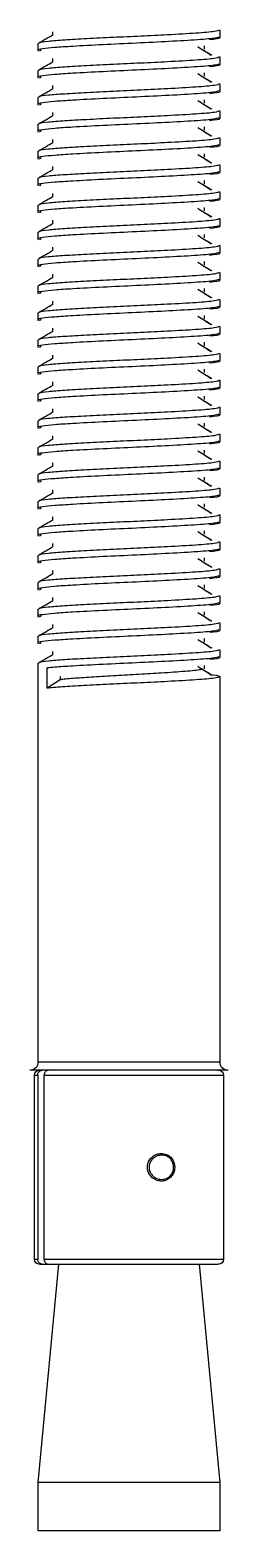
# Model space of a CAD drawing. Header units: millimetres. Extents: x 2529 to 4152, y 1088 to 2073.
# Drawn here: x 4012 to 4022.4, y 1088 to 1166.6 of the extents above; entities that cross this region are included whole.
import ezdxf

# ---------------------------------------------------------------- set-up
doc = ezdxf.new("R2010")
doc.units = ezdxf.units.MM

# ---------------------------------------------------------------- blocks, each defined once
blk = doc.blocks.new('DI_SAPATA')
at = {"color": 7, "linetype": 'Continuous', "lineweight": 25}
for p, q in [((52.737, -1.263), (52.737, -1.669)), ((62.096, -2.315), (62.183, -2.375)), ((62.262, -2.375), (62.262, -1.969)), ((52.737, -2.675), (52.737, -3.081)), ((62.096, -3.726), (62.183, -3.786)), ((62.262, -3.786), (62.262, -3.38)), ((52.737, -4.086), (52.737, -4.492)), ((52.737, -5.497), (52.737, -5.903)), ((62.096, -5.138), (62.183, -5.197)), ((62.262, -5.197), (62.262, -4.791)), ((62.262, -6.608), (62.262, -6.202)), ((52.737, -6.908), (52.737, -7.314)), ((62.096, -6.549), (62.183, -6.608)), ((62.262, -8.019), (62.262, -7.613)), ((52.737, -8.319), (52.737, -8.725)), ((62.096, -7.96), (62.183, -8.019)), ((62.096, -9.371), (62.183, -9.431)), ((62.262, -9.431), (62.262, -9.025)), ((52.737, -9.73), (52.737, -10.136)), ((62.096, -10.782), (62.183, -10.842)), ((62.262, -10.842), (62.262, -10.436)), ((52.737, -11.141), (52.737, -11.547)), ((52.737, -12.552), (52.737, -12.958)), ((62.096, -12.193), (62.183, -12.253)), ((62.262, -12.253), (62.262, -11.847)), ((62.262, -13.664), (62.262, -13.258)), ((52.737, -13.963), (52.737, -14.369)), ((62.096, -13.604), (62.183, -13.664)), ((62.262, -15.075), (62.262, -14.669)), ((52.737, -15.375), (52.737, -15.781)), ((62.096, -15.015), (62.183, -15.075)), ((62.096, -16.426), (62.183, -16.486)), ((62.262, -16.486), (62.262, -16.08)), ((52.737, -16.786), (52.737, -17.192)), ((62.096, -17.838), (62.183, -17.897)), ((62.262, -17.897), (62.262, -17.491)), ((52.737, -18.197), (52.737, -18.603)), ((52.737, -19.608), (52.737, -20.014)), ((62.096, -19.249), (62.183, -19.308)), ((62.262, -19.308), (62.262, -18.902)), ((62.262, -20.719), (62.262, -20.313)), ((52.737, -21.019), (52.737, -21.425)), ((62.096, -20.66), (62.183, -20.719)), ((62.262, -22.131), (62.262, -21.725)), ((52.737, -22.43), (52.737, -22.836)), ((62.096, -22.071), (62.183, -22.131)), ((62.096, -23.482), (62.183, -23.542)), ((62.262, -23.542), (62.262, -23.136)), ((52.737, -23.841), (52.737, -24.247)), ((62.096, -24.893), (62.183, -24.953)), ((62.262, -24.953), (62.262, -24.547)), ((52.737, -25.252), (52.737, -25.658)), ((52.737, -26.663), (52.737, -27.069)), ((62.096, -26.304), (62.183, -26.364)), ((62.262, -26.364), (62.262, -25.958)), ((62.262, -27.775), (62.262, -27.369)), ((52.737, -28.075), (52.737, -28.481)), ((62.096, -27.715), (62.183, -27.775)), ((62.262, -29.186), (62.262, -28.78)), ((52.737, -29.486), (52.737, -29.892)), ((62.096, -29.126), (62.183, -29.186)), ((62.096, -30.538), (62.183, -30.597)), ((62.262, -30.597), (62.262, -30.191)), ((52.737, -30.897), (52.737, -31.303)), ((62.096, -31.949), (62.183, -32.008)), ((62.262, -32.008), (62.262, -31.602)), ((52.737, -32.308), (52.737, -32.714)), ((62.262, -33.419), (62.262, -33.013)), ((52.737, -33.719), (52.737, -34.125)), ((62.096, -33.36), (62.183, -33.419)), ((62.262, -55.319), (62.262, -34.425)), ((52.737, -35.13), (52.737, -55.319)), ((61.099, -35.117), (61.099, -35.293)), ((61.099, -35.293), (61.787, -35.734)), ((61.787, -35.734), (61.787, -34.676)), ((52.311, -55.745), (62.689, -55.745)), ((52.737, -55.319), (62.262, -55.319)), ((52.547, -55.999), (52.547, -65.651)), ((61.945, -55.999), (52.547, -55.999)), ((61.945, -65.651), (61.945, -55.999)), ((62.284, -55.999), (62.284, -65.651)), ((62.453, -55.999), (62.284, -55.999)), ((62.453, -65.651), (62.453, -55.999)), ((52.547, -65.651), (61.945, -65.651)), ((53.817, -65.905), (52.737, -77.335)), ((62.199, -65.905), (52.801, -65.905)), ((62.262, -77.335), (61.183, -65.905)), ((62.284, -65.651), (62.453, -65.651)), ((52.737, -77.335), (52.737, -79.875)), ((52.737, -77.335), (62.262, -77.335)), ((62.262, -79.875), (62.262, -77.335)), ((52.737, -79.875), (62.262, -79.875))]:
    blk.add_line(p, q, dxfattribs=at)
for centre, radius, start, end in [((52.311, -55.319), 0.426, 270, 0), ((52.801, -55.999), 0.254, 90, 180), ((62.199, -55.999), 0.254, 0, 90), ((62.689, -55.319), 0.426, 180, 270), ((52.801, -65.651), 0.254, 180, 270), ((62.199, -65.651), 0.254, 270, 360)]:
    blk.add_arc(centre, radius, start, end, dxfattribs=at)
for points, knots in [([(52.763, -1.263), (52.812, -1.29), (52.914, -1.346), (53.925, -1.431), (55.331, -1.512), (56.868, -1.589), (58.34, -1.653), (59.727, -1.725), (60.922, -1.792), (61.764, -1.86), (62.218, -1.915), (62.194, -1.944), (62.189, -1.951)], [0, 0, 0, 0, 0.116878, 0.243644, 0.370195, 0.47057, 0.569179, 0.670015, 0.769118, 0.868863, 0.969506, 1, 1, 1, 1]), ([(62.247, -1.951), (62.119, -1.877), (61.864, -1.729), (61.608, -1.581), (61.48, -1.507)], [0, 0, 0, 0, 0.49996, 1, 1, 1, 1]), ([(61.499, -1.518), (61.499, -1.492), (61.499, -1.436), (61.499, -1.381), (61.499, -1.351)], [0, 0, 0, 0, 0.4699092, 1, 1, 1, 1]), ([(61.499, -1.518), (61.499, -1.509), (61.499, -1.471), (61.499, -1.433), (61.499, -1.404)], [0, 0, 0, 0, 0.2260161, 1, 1, 1, 1]), ([(52.798, -1.669), (52.779, -1.675), (52.665, -1.711), (53.001, -1.748), (53.279, -1.778)], [0, 0, 0, 0, 0.168975, 1, 1, 1, 1]), ([(52.796, -1.616), (52.819, -1.64), (52.872, -1.693), (53.829, -1.778), (55.318, -1.864), (57.101, -1.952), (58.9, -2.033), (60.384, -2.114), (61.458, -2.182), (62.047, -2.251), (62.338, -2.296), (62.246, -2.32), (62.238, -2.322)], [0, 0, 0, 0, 0.101404, 0.228536, 0.35484, 0.473923, 0.591911, 0.711315, 0.803607, 0.898005, 0.991002, 1, 1, 1, 1]), ([(53.579, -2.332), (53.455, -2.405), (53.316, -2.488), (53.177, -2.571), (53.161, -2.58)], [0, 0, 0, 0, 0.88948, 1, 1, 1, 1]), ([(53.896, -2.133), (53.779, -2.207), (53.545, -2.354), (53.312, -2.501), (53.195, -2.575)], [0, 0, 0, 0, 0.5000751, 1, 1, 1, 1]), ([(53.563, -2.096), (53.564, -2.125), (53.564, -2.184), (53.564, -2.243), (53.563, -2.272)], [0, 0, 0, 0, 0.500472, 1, 1, 1, 1]), ([(52.798, -3.081), (52.779, -3.087), (52.665, -3.122), (53.001, -3.159), (53.279, -3.189)], [0, 0, 0, 0, 0.168975, 1, 1, 1, 1]), ([(52.763, -2.675), (52.812, -2.701), (52.914, -2.757), (53.925, -2.843), (55.331, -2.923), (56.868, -3), (58.34, -3.064), (59.727, -3.137), (60.922, -3.203), (61.764, -3.271), (62.218, -3.326), (62.194, -3.356), (62.189, -3.362)], [0, 0, 0, 0, 0.116878, 0.243643, 0.370194, 0.470569, 0.569178, 0.670015, 0.769117, 0.868862, 0.969505, 1, 1, 1, 1]), ([(52.796, -3.028), (52.819, -3.051), (52.872, -3.104), (53.829, -3.189), (55.318, -3.275), (57.101, -3.363), (58.9, -3.444), (60.384, -3.525), (61.458, -3.593), (62.047, -3.662), (62.338, -3.707), (62.246, -3.731), (62.238, -3.733)], [0, 0, 0, 0, 0.101404, 0.228536, 0.35484, 0.473923, 0.591911, 0.711315, 0.803607, 0.898005, 0.991002, 1, 1, 1, 1]), ([(62.247, -3.363), (62.119, -3.289), (61.864, -3.14), (61.608, -2.992), (61.48, -2.918)], [0, 0, 0, 0, 0.499945, 1, 1, 1, 1]), ([(61.499, -2.929), (61.499, -2.903), (61.499, -2.847), (61.499, -2.792), (61.499, -2.762)], [0, 0, 0, 0, 0.469871, 1, 1, 1, 1]), ([(61.499, -2.929), (61.499, -2.92), (61.499, -2.882), (61.499, -2.844), (61.499, -2.815)], [0, 0, 0, 0, 0.225955, 1, 1, 1, 1]), ([(53.579, -3.743), (53.455, -3.816), (53.316, -3.899), (53.177, -3.982), (53.162, -3.991)], [0, 0, 0, 0, 0.889517, 1, 1, 1, 1]), ([(53.896, -3.544), (53.779, -3.618), (53.545, -3.765), (53.312, -3.913), (53.195, -3.986)], [0, 0, 0, 0, 0.5000836, 1, 1, 1, 1]), ([(53.563, -3.507), (53.564, -3.537), (53.564, -3.595), (53.564, -3.654), (53.563, -3.684)], [0, 0, 0, 0, 0.500511, 1, 1, 1, 1]), ([(52.798, -4.492), (52.779, -4.498), (52.665, -4.533), (53.001, -4.57), (53.279, -4.6)], [0, 0, 0, 0, 0.168975, 1, 1, 1, 1]), ([(52.763, -4.086), (52.812, -4.112), (52.914, -4.168), (53.925, -4.254), (55.331, -4.334), (56.868, -4.411), (58.34, -4.476), (59.727, -4.548), (60.922, -4.614), (61.764, -4.682), (62.218, -4.737), (62.194, -4.767), (62.189, -4.773)], [0, 0, 0, 0, 0.116878, 0.243643, 0.370194, 0.470569, 0.569178, 0.670014, 0.769116, 0.868861, 0.969504, 1, 1, 1, 1]), ([(52.796, -4.439), (52.819, -4.462), (52.872, -4.515), (53.829, -4.601), (55.318, -4.686), (57.101, -4.774), (58.9, -4.855), (60.384, -4.936), (61.458, -5.004), (62.047, -5.073), (62.338, -5.118), (62.246, -5.142), (62.238, -5.144)], [0, 0, 0, 0, 0.101404, 0.228536, 0.35484, 0.473923, 0.591911, 0.711315, 0.803607, 0.898005, 0.991002, 1, 1, 1, 1]), ([(62.247, -4.774), (62.119, -4.7), (61.864, -4.552), (61.608, -4.403), (61.48, -4.329)], [0, 0, 0, 0, 0.499929, 1, 1, 1, 1]), ([(61.499, -4.34), (61.499, -4.314), (61.499, -4.258), (61.499, -4.203), (61.499, -4.173)], [0, 0, 0, 0, 0.469832, 1, 1, 1, 1]), ([(61.499, -4.34), (61.499, -4.331), (61.499, -4.293), (61.499, -4.255), (61.499, -4.226)], [0, 0, 0, 0, 0.225894, 1, 1, 1, 1]), ([(52.763, -5.497), (52.812, -5.524), (52.914, -5.579), (53.925, -5.665), (55.331, -5.745), (56.868, -5.822), (58.34, -5.887), (59.727, -5.959), (60.922, -6.025), (61.764, -6.093), (62.218, -6.149), (62.194, -6.178), (62.189, -6.185)], [0, 0, 0, 0, 0.1168781, 0.2436428, 0.3701934, 0.4705685, 0.5691771, 0.6700133, 0.7691154, 0.86886, 0.9695032, 1, 1, 1, 1]), ([(53.579, -5.154), (53.455, -5.228), (53.316, -5.31), (53.177, -5.393), (53.162, -5.403)], [0, 0, 0, 0, 0.889555, 1, 1, 1, 1]), ([(53.896, -4.955), (53.779, -5.029), (53.545, -5.176), (53.312, -5.324), (53.195, -5.397)], [0, 0, 0, 0, 0.500092, 1, 1, 1, 1]), ([(53.563, -4.918), (53.564, -4.948), (53.564, -5.006), (53.564, -5.065), (53.563, -5.095)], [0, 0, 0, 0, 0.500551, 1, 1, 1, 1]), ([(52.798, -5.903), (52.779, -5.909), (52.665, -5.944), (53.001, -5.981), (53.279, -6.011)], [0, 0, 0, 0, 0.168975, 1, 1, 1, 1]), ([(52.796, -5.85), (52.819, -5.873), (52.872, -5.926), (53.829, -6.012), (55.318, -6.098), (57.101, -6.185), (58.9, -6.266), (60.384, -6.348), (61.458, -6.415), (62.047, -6.484), (62.338, -6.529), (62.246, -6.553), (62.238, -6.555)], [0, 0, 0, 0, 0.101404, 0.228536, 0.35484, 0.473923, 0.591911, 0.711315, 0.803607, 0.898005, 0.991002, 1, 1, 1, 1]), ([(62.247, -6.185), (62.119, -6.111), (61.864, -5.963), (61.608, -5.815), (61.48, -5.74)], [0, 0, 0, 0, 0.499914, 1, 1, 1, 1]), ([(61.499, -5.751), (61.499, -5.725), (61.499, -5.67), (61.499, -5.614), (61.499, -5.585)], [0, 0, 0, 0, 0.469793, 1, 1, 1, 1]), ([(61.499, -5.751), (61.499, -5.742), (61.499, -5.704), (61.499, -5.666), (61.499, -5.637)], [0, 0, 0, 0, 0.225833, 1, 1, 1, 1]), ([(52.763, -6.908), (52.812, -6.935), (52.914, -6.99), (53.925, -7.076), (55.331, -7.156), (56.868, -7.233), (58.34, -7.298), (59.727, -7.37), (60.922, -7.436), (61.764, -7.505), (62.218, -7.56), (62.194, -7.589), (62.189, -7.596)], [0, 0, 0, 0, 0.116878, 0.243643, 0.370193, 0.470568, 0.569177, 0.670013, 0.769115, 0.868859, 0.969502, 1, 1, 1, 1]), ([(53.579, -6.565), (53.455, -6.639), (53.316, -6.722), (53.177, -6.804), (53.162, -6.814)], [0, 0, 0, 0, 0.889593, 1, 1, 1, 1]), ([(53.896, -6.366), (53.779, -6.44), (53.545, -6.587), (53.312, -6.735), (53.195, -6.809)], [0, 0, 0, 0, 0.500101, 1, 1, 1, 1]), ([(53.563, -6.329), (53.564, -6.359), (53.564, -6.418), (53.564, -6.476), (53.563, -6.506)], [0, 0, 0, 0, 0.50059, 1, 1, 1, 1]), ([(61.499, -7.162), (61.499, -7.136), (61.499, -7.081), (61.499, -7.025), (61.499, -6.996)], [0, 0, 0, 0, 0.469754, 1, 1, 1, 1]), ([(61.499, -7.162), (61.499, -7.154), (61.499, -7.116), (61.499, -7.078), (61.499, -7.048)], [0, 0, 0, 0, 0.2257713, 1, 1, 1, 1]), ([(52.798, -7.314), (52.779, -7.32), (52.665, -7.356), (53.001, -7.392), (53.279, -7.422)], [0, 0, 0, 0, 0.168975, 1, 1, 1, 1]), ([(52.796, -7.261), (52.819, -7.284), (52.872, -7.338), (53.829, -7.423), (55.318, -7.509), (57.101, -7.596), (58.9, -7.677), (60.384, -7.759), (61.458, -7.826), (62.047, -7.896), (62.338, -7.94), (62.246, -7.964), (62.238, -7.966)], [0, 0, 0, 0, 0.101404, 0.228536, 0.35484, 0.473923, 0.591911, 0.711315, 0.803607, 0.898005, 0.991002, 1, 1, 1, 1]), ([(53.896, -7.777), (53.779, -7.851), (53.545, -7.999), (53.312, -8.146), (53.195, -8.22)], [0, 0, 0, 0, 0.500109, 1, 1, 1, 1]), ([(53.563, -7.74), (53.564, -7.77), (53.564, -7.829), (53.564, -7.887), (53.563, -7.917)], [0, 0, 0, 0, 0.5006294, 1, 1, 1, 1]), ([(62.247, -7.596), (62.119, -7.522), (61.864, -7.374), (61.608, -7.226), (61.48, -7.152)], [0, 0, 0, 0, 0.4998991, 1, 1, 1, 1]), ([(52.763, -8.319), (52.812, -8.346), (52.914, -8.402), (53.925, -8.487), (55.331, -8.567), (56.868, -8.644), (58.34, -8.709), (59.727, -8.781), (60.922, -8.847), (61.764, -8.916), (62.218, -8.971), (62.194, -9), (62.189, -9.007)], [0, 0, 0, 0, 0.116878, 0.243642, 0.370193, 0.470568, 0.569176, 0.670012, 0.769114, 0.868858, 0.969501, 1, 1, 1, 1]), ([(53.579, -7.976), (53.455, -8.05), (53.316, -8.133), (53.177, -8.216), (53.162, -8.225)], [0, 0, 0, 0, 0.889631, 1, 1, 1, 1]), ([(62.247, -9.007), (62.119, -8.933), (61.864, -8.785), (61.608, -8.637), (61.48, -8.563)], [0, 0, 0, 0, 0.499884, 1, 1, 1, 1]), ([(61.499, -8.573), (61.499, -8.547), (61.499, -8.492), (61.499, -8.436), (61.499, -8.407)], [0, 0, 0, 0, 0.469716, 1, 1, 1, 1]), ([(61.499, -8.573), (61.499, -8.565), (61.499, -8.527), (61.499, -8.489), (61.499, -8.459)], [0, 0, 0, 0, 0.22571, 1, 1, 1, 1]), ([(52.798, -8.725), (52.779, -8.731), (52.665, -8.767), (53.001, -8.803), (53.279, -8.834)], [0, 0, 0, 0, 0.168975, 1, 1, 1, 1]), ([(52.796, -8.672), (52.819, -8.696), (52.872, -8.749), (53.829, -8.834), (55.318, -8.92), (57.101, -9.007), (58.9, -9.088), (60.384, -9.17), (61.458, -9.237), (62.047, -9.307), (62.338, -9.351), (62.246, -9.375), (62.238, -9.377)], [0, 0, 0, 0, 0.1014039, 0.2285364, 0.3548397, 0.4739234, 0.5919115, 0.7113148, 0.8036073, 0.8980053, 0.9910016, 1, 1, 1, 1]), ([(53.579, -9.387), (53.455, -9.461), (53.316, -9.544), (53.177, -9.627), (53.162, -9.636)], [0, 0, 0, 0, 0.889668, 1, 1, 1, 1]), ([(53.896, -9.188), (53.779, -9.262), (53.545, -9.41), (53.312, -9.557), (53.195, -9.631)], [0, 0, 0, 0, 0.500118, 1, 1, 1, 1]), ([(53.563, -9.152), (53.564, -9.181), (53.564, -9.24), (53.564, -9.299), (53.563, -9.328)], [0, 0, 0, 0, 0.500669, 1, 1, 1, 1]), ([(52.798, -10.136), (52.779, -10.142), (52.665, -10.178), (53.001, -10.214), (53.279, -10.245)], [0, 0, 0, 0, 0.1689751, 1, 1, 1, 1]), ([(52.763, -9.73), (52.812, -9.757), (52.914, -9.813), (53.925, -9.898), (55.331, -9.978), (56.868, -10.055), (58.34, -10.12), (59.727, -10.192), (60.922, -10.258), (61.764, -10.327), (62.218, -10.382), (62.194, -10.411), (62.189, -10.418)], [0, 0, 0, 0, 0.116878, 0.243642, 0.370192, 0.470567, 0.569175, 0.670011, 0.769113, 0.868857, 0.9695, 1, 1, 1, 1]), ([(52.796, -10.083), (52.819, -10.107), (52.872, -10.16), (53.829, -10.245), (55.318, -10.331), (57.101, -10.419), (58.9, -10.5), (60.384, -10.581), (61.458, -10.648), (62.047, -10.718), (62.338, -10.762), (62.246, -10.786), (62.238, -10.788)], [0, 0, 0, 0, 0.101404, 0.228536, 0.35484, 0.473923, 0.591911, 0.711315, 0.803607, 0.898005, 0.991002, 1, 1, 1, 1]), ([(62.247, -10.418), (62.119, -10.344), (61.864, -10.196), (61.608, -10.048), (61.48, -9.974)], [0, 0, 0, 0, 0.4998688, 1, 1, 1, 1]), ([(61.499, -9.984), (61.499, -9.958), (61.499, -9.903), (61.499, -9.847), (61.499, -9.818)], [0, 0, 0, 0, 0.469677, 1, 1, 1, 1]), ([(61.499, -9.984), (61.499, -9.976), (61.499, -9.938), (61.499, -9.9), (61.499, -9.87)], [0, 0, 0, 0, 0.225649, 1, 1, 1, 1]), ([(53.579, -10.798), (53.455, -10.872), (53.316, -10.955), (53.177, -11.038), (53.162, -11.047)], [0, 0, 0, 0, 0.889706, 1, 1, 1, 1]), ([(53.896, -10.599), (53.779, -10.673), (53.545, -10.821), (53.312, -10.968), (53.195, -11.042)], [0, 0, 0, 0, 0.500126, 1, 1, 1, 1]), ([(53.563, -10.563), (53.564, -10.592), (53.564, -10.651), (53.564, -10.71), (53.563, -10.739)], [0, 0, 0, 0, 0.500708, 1, 1, 1, 1]), ([(52.798, -11.547), (52.779, -11.553), (52.665, -11.589), (53.001, -11.625), (53.279, -11.656)], [0, 0, 0, 0, 0.168975, 1, 1, 1, 1]), ([(52.763, -11.141), (52.812, -11.168), (52.914, -11.224), (53.925, -11.309), (55.331, -11.389), (56.868, -11.466), (58.34, -11.531), (59.727, -11.603), (60.922, -11.67), (61.764, -11.738), (62.218, -11.793), (62.194, -11.822), (62.189, -11.829)], [0, 0, 0, 0, 0.116878, 0.243642, 0.370192, 0.470567, 0.569175, 0.670011, 0.769112, 0.868856, 0.969499, 1, 1, 1, 1]), ([(52.796, -11.494), (52.819, -11.518), (52.872, -11.571), (53.829, -11.656), (55.318, -11.742), (57.101, -11.83), (58.9, -11.911), (60.384, -11.992), (61.458, -12.06), (62.047, -12.129), (62.338, -12.173), (62.246, -12.197), (62.238, -12.199)], [0, 0, 0, 0, 0.101404, 0.228536, 0.35484, 0.473923, 0.591911, 0.711315, 0.803607, 0.898005, 0.991002, 1, 1, 1, 1]), ([(62.247, -11.829), (62.119, -11.755), (61.864, -11.607), (61.608, -11.459), (61.48, -11.385)], [0, 0, 0, 0, 0.4998537, 1, 1, 1, 1]), ([(61.499, -11.396), (61.499, -11.369), (61.499, -11.314), (61.499, -11.258), (61.499, -11.229)], [0, 0, 0, 0, 0.469638, 1, 1, 1, 1]), ([(61.499, -11.396), (61.499, -11.387), (61.499, -11.349), (61.499, -11.311), (61.499, -11.281)], [0, 0, 0, 0, 0.225588, 1, 1, 1, 1]), ([(52.763, -12.552), (52.812, -12.579), (52.914, -12.635), (53.925, -12.72), (55.331, -12.8), (56.868, -12.877), (58.34, -12.942), (59.727, -13.014), (60.922, -13.081), (61.764, -13.149), (62.218, -13.204), (62.194, -13.233), (62.189, -13.24)], [0, 0, 0, 0, 0.116878, 0.243642, 0.370192, 0.470566, 0.569174, 0.67001, 0.769111, 0.868856, 0.969498, 1, 1, 1, 1]), ([(53.579, -12.209), (53.455, -12.283), (53.317, -12.366), (53.177, -12.449), (53.162, -12.458)], [0, 0, 0, 0, 0.889744, 1, 1, 1, 1]), ([(53.896, -12.011), (53.779, -12.084), (53.545, -12.232), (53.312, -12.379), (53.195, -12.453)], [0, 0, 0, 0, 0.500135, 1, 1, 1, 1]), ([(53.563, -11.974), (53.564, -12.003), (53.564, -12.062), (53.564, -12.121), (53.563, -12.15)], [0, 0, 0, 0, 0.5007473, 1, 1, 1, 1]), ([(52.798, -12.958), (52.779, -12.964), (52.665, -13), (53.001, -13.037), (53.279, -13.067)], [0, 0, 0, 0, 0.168975, 1, 1, 1, 1]), ([(52.796, -12.905), (52.819, -12.929), (52.872, -12.982), (53.829, -13.067), (55.318, -13.153), (57.101, -13.241), (58.9, -13.322), (60.384, -13.403), (61.458, -13.471), (62.047, -13.54), (62.338, -13.584), (62.246, -13.608), (62.238, -13.611)], [0, 0, 0, 0, 0.101404, 0.228536, 0.35484, 0.473923, 0.591911, 0.711315, 0.803607, 0.898005, 0.991002, 1, 1, 1, 1]), ([(62.247, -13.24), (62.119, -13.166), (61.864, -13.018), (61.608, -12.87), (61.48, -12.796)], [0, 0, 0, 0, 0.499839, 1, 1, 1, 1]), ([(61.499, -12.807), (61.499, -12.781), (61.499, -12.725), (61.499, -12.67), (61.499, -12.64)], [0, 0, 0, 0, 0.4696, 1, 1, 1, 1]), ([(61.499, -12.807), (61.499, -12.798), (61.499, -12.76), (61.499, -12.722), (61.499, -12.693)], [0, 0, 0, 0, 0.2255264, 1, 1, 1, 1]), ([(52.763, -13.963), (52.812, -13.99), (52.914, -14.046), (53.925, -14.131), (55.331, -14.212), (56.868, -14.289), (58.34, -14.353), (59.727, -14.425), (60.922, -14.492), (61.764, -14.56), (62.218, -14.615), (62.194, -14.644), (62.189, -14.651)], [0, 0, 0, 0, 0.116877, 0.243641, 0.370191, 0.470566, 0.569174, 0.670009, 0.769111, 0.868855, 0.969497, 1, 1, 1, 1]), ([(53.579, -13.62), (53.456, -13.694), (53.317, -13.777), (53.177, -13.86), (53.162, -13.869)], [0, 0, 0, 0, 0.889782, 1, 1, 1, 1]), ([(53.896, -13.422), (53.779, -13.496), (53.545, -13.643), (53.312, -13.79), (53.195, -13.864)], [0, 0, 0, 0, 0.500143, 1, 1, 1, 1]), ([(53.563, -13.385), (53.564, -13.414), (53.564, -13.473), (53.564, -13.532), (53.563, -13.561)], [0, 0, 0, 0, 0.500787, 1, 1, 1, 1]), ([(61.499, -14.218), (61.499, -14.192), (61.499, -14.136), (61.499, -14.081), (61.499, -14.051)], [0, 0, 0, 0, 0.469561, 1, 1, 1, 1]), ([(61.499, -14.218), (61.499, -14.209), (61.499, -14.171), (61.499, -14.133), (61.499, -14.104)], [0, 0, 0, 0, 0.225465, 1, 1, 1, 1]), ([(52.798, -14.369), (52.779, -14.375), (52.665, -14.411), (53.001, -14.448), (53.279, -14.478)], [0, 0, 0, 0, 0.168975, 1, 1, 1, 1]), ([(52.796, -14.316), (52.819, -14.34), (52.872, -14.393), (53.829, -14.478), (55.318, -14.564), (57.101, -14.652), (58.9, -14.733), (60.384, -14.814), (61.458, -14.882), (62.047, -14.951), (62.338, -14.996), (62.246, -15.02), (62.238, -15.022)], [0, 0, 0, 0, 0.101404, 0.228536, 0.35484, 0.473923, 0.591911, 0.711315, 0.803607, 0.898005, 0.991002, 1, 1, 1, 1]), ([(53.896, -14.833), (53.779, -14.907), (53.545, -15.054), (53.312, -15.202), (53.195, -15.275)], [0, 0, 0, 0, 0.5001519, 1, 1, 1, 1]), ([(53.563, -14.796), (53.564, -14.825), (53.564, -14.884), (53.564, -14.943), (53.563, -14.972)], [0, 0, 0, 0, 0.500826, 1, 1, 1, 1]), ([(62.247, -14.651), (62.119, -14.577), (61.864, -14.429), (61.608, -14.281), (61.48, -14.207)], [0, 0, 0, 0, 0.499823, 1, 1, 1, 1]), ([(52.763, -15.375), (52.812, -15.401), (52.914, -15.457), (53.925, -15.543), (55.331, -15.623), (56.868, -15.7), (58.34, -15.764), (59.727, -15.837), (60.922, -15.903), (61.764, -15.971), (62.218, -16.026), (62.194, -16.056), (62.189, -16.062)], [0, 0, 0, 0, 0.1168773, 0.2436411, 0.3701907, 0.4705651, 0.569173, 0.6700085, 0.7691098, 0.8688537, 0.9694962, 1, 1, 1, 1]), ([(53.579, -15.032), (53.456, -15.105), (53.317, -15.188), (53.177, -15.271), (53.162, -15.28)], [0, 0, 0, 0, 0.889819, 1, 1, 1, 1]), ([(62.247, -16.063), (62.119, -15.989), (61.864, -15.84), (61.608, -15.692), (61.48, -15.618)], [0, 0, 0, 0, 0.499808, 1, 1, 1, 1]), ([(61.499, -15.629), (61.499, -15.603), (61.499, -15.547), (61.499, -15.492), (61.499, -15.462)], [0, 0, 0, 0, 0.469522, 1, 1, 1, 1]), ([(61.499, -15.629), (61.499, -15.62), (61.499, -15.582), (61.499, -15.544), (61.499, -15.515)], [0, 0, 0, 0, 0.225404, 1, 1, 1, 1]), ([(52.798, -15.781), (52.779, -15.787), (52.665, -15.822), (53.001, -15.859), (53.279, -15.889)], [0, 0, 0, 0, 0.168975, 1, 1, 1, 1]), ([(52.796, -15.728), (52.819, -15.751), (52.872, -15.804), (53.829, -15.889), (55.318, -15.975), (57.101, -16.063), (58.9, -16.144), (60.384, -16.225), (61.458, -16.293), (62.047, -16.362), (62.338, -16.407), (62.246, -16.431), (62.238, -16.433)], [0, 0, 0, 0, 0.101404, 0.228536, 0.35484, 0.473923, 0.591911, 0.711315, 0.803607, 0.898005, 0.991002, 1, 1, 1, 1]), ([(53.579, -16.443), (53.456, -16.516), (53.317, -16.599), (53.177, -16.682), (53.162, -16.691)], [0, 0, 0, 0, 0.889857, 1, 1, 1, 1]), ([(53.896, -16.244), (53.779, -16.318), (53.545, -16.465), (53.312, -16.613), (53.195, -16.686)], [0, 0, 0, 0, 0.50016, 1, 1, 1, 1]), ([(53.563, -16.207), (53.564, -16.237), (53.564, -16.295), (53.564, -16.354), (53.563, -16.384)], [0, 0, 0, 0, 0.500865, 1, 1, 1, 1]), ([(52.798, -17.192), (52.779, -17.198), (52.665, -17.233), (53.001, -17.27), (53.279, -17.3)], [0, 0, 0, 0, 0.168975, 1, 1, 1, 1]), ([(52.763, -16.786), (52.812, -16.812), (52.914, -16.868), (53.925, -16.954), (55.331, -17.034), (56.868, -17.111), (58.34, -17.176), (59.727, -17.248), (60.922, -17.314), (61.764, -17.382), (62.218, -17.437), (62.194, -17.467), (62.189, -17.473)], [0, 0, 0, 0, 0.116877, 0.243641, 0.37019, 0.470565, 0.569172, 0.670008, 0.769109, 0.868853, 0.969495, 1, 1, 1, 1]), ([(52.796, -17.139), (52.819, -17.162), (52.872, -17.215), (53.829, -17.301), (55.318, -17.386), (57.101, -17.474), (58.9, -17.555), (60.384, -17.636), (61.458, -17.704), (62.047, -17.773), (62.338, -17.818), (62.246, -17.842), (62.238, -17.844)], [0, 0, 0, 0, 0.101404, 0.228536, 0.35484, 0.473923, 0.591911, 0.711315, 0.803607, 0.898005, 0.991002, 1, 1, 1, 1]), ([(62.247, -17.474), (62.119, -17.4), (61.864, -17.252), (61.608, -17.103), (61.48, -17.029)], [0, 0, 0, 0, 0.499793, 1, 1, 1, 1]), ([(61.499, -17.04), (61.499, -17.014), (61.499, -16.958), (61.499, -16.903), (61.499, -16.873)], [0, 0, 0, 0, 0.469484, 1, 1, 1, 1]), ([(61.499, -17.04), (61.499, -17.031), (61.499, -16.993), (61.499, -16.955), (61.499, -16.926)], [0, 0, 0, 0, 0.2253427, 1, 1, 1, 1]), ([(53.579, -17.854), (53.456, -17.928), (53.317, -18.011), (53.177, -18.093), (53.162, -18.102)], [0, 0, 0, 0, 0.889895, 1, 1, 1, 1]), ([(53.896, -17.655), (53.779, -17.729), (53.545, -17.876), (53.312, -18.024), (53.195, -18.097)], [0, 0, 0, 0, 0.500169, 1, 1, 1, 1]), ([(53.563, -17.618), (53.564, -17.648), (53.564, -17.706), (53.564, -17.765), (53.563, -17.795)], [0, 0, 0, 0, 0.500904, 1, 1, 1, 1]), ([(52.798, -18.603), (52.779, -18.609), (52.665, -18.644), (53.001, -18.681), (53.279, -18.711)], [0, 0, 0, 0, 0.168975, 1, 1, 1, 1]), ([(52.763, -18.197), (52.812, -18.224), (52.914, -18.279), (53.925, -18.365), (55.331, -18.445), (56.868, -18.522), (58.34, -18.587), (59.727, -18.659), (60.922, -18.725), (61.764, -18.793), (62.218, -18.849), (62.194, -18.878), (62.189, -18.885)], [0, 0, 0, 0, 0.116877, 0.243641, 0.37019, 0.470564, 0.569172, 0.670007, 0.769108, 0.868852, 0.969494, 1, 1, 1, 1]), ([(52.796, -18.55), (52.819, -18.573), (52.872, -18.626), (53.829, -18.712), (55.318, -18.798), (57.101, -18.885), (58.9, -18.966), (60.384, -19.048), (61.458, -19.115), (62.047, -19.184), (62.338, -19.229), (62.246, -19.253), (62.238, -19.255)], [0, 0, 0, 0, 0.101404, 0.228536, 0.35484, 0.473923, 0.591911, 0.711315, 0.803607, 0.898005, 0.991002, 1, 1, 1, 1]), ([(62.247, -18.885), (62.119, -18.811), (61.864, -18.663), (61.608, -18.515), (61.48, -18.44)], [0, 0, 0, 0, 0.499778, 1, 1, 1, 1]), ([(61.499, -18.451), (61.499, -18.425), (61.499, -18.37), (61.499, -18.314), (61.499, -18.285)], [0, 0, 0, 0, 0.4694452, 1, 1, 1, 1]), ([(61.499, -18.451), (61.499, -18.443), (61.499, -18.405), (61.499, -18.366), (61.499, -18.337)], [0, 0, 0, 0, 0.225281, 1, 1, 1, 1]), ([(52.763, -19.608), (52.812, -19.635), (52.914, -19.69), (53.925, -19.776), (55.331, -19.856), (56.868, -19.933), (58.34, -19.998), (59.727, -20.07), (60.922, -20.136), (61.764, -20.205), (62.218, -20.26), (62.194, -20.289), (62.189, -20.296)], [0, 0, 0, 0, 0.116877, 0.24364, 0.37019, 0.470564, 0.569171, 0.670006, 0.769107, 0.868851, 0.969493, 1, 1, 1, 1]), ([(53.579, -19.265), (53.456, -19.339), (53.317, -19.422), (53.177, -19.504), (53.162, -19.514)], [0, 0, 0, 0, 0.889933, 1, 1, 1, 1]), ([(53.896, -19.066), (53.779, -19.14), (53.545, -19.287), (53.312, -19.435), (53.195, -19.509)], [0, 0, 0, 0, 0.500177, 1, 1, 1, 1]), ([(53.563, -19.029), (53.564, -19.059), (53.564, -19.118), (53.564, -19.176), (53.563, -19.206)], [0, 0, 0, 0, 0.500944, 1, 1, 1, 1]), ([(52.798, -20.014), (52.779, -20.02), (52.665, -20.056), (53.001, -20.092), (53.279, -20.122)], [0, 0, 0, 0, 0.168975, 1, 1, 1, 1]), ([(52.796, -19.961), (52.819, -19.984), (52.872, -20.038), (53.829, -20.123), (55.318, -20.209), (57.101, -20.296), (58.9, -20.377), (60.384, -20.459), (61.458, -20.526), (62.047, -20.596), (62.338, -20.64), (62.246, -20.664), (62.238, -20.666)], [0, 0, 0, 0, 0.101404, 0.228536, 0.35484, 0.473923, 0.591911, 0.711315, 0.803607, 0.898005, 0.991002, 1, 1, 1, 1]), ([(62.247, -20.296), (62.119, -20.222), (61.864, -20.074), (61.608, -19.926), (61.48, -19.852)], [0, 0, 0, 0, 0.499763, 1, 1, 1, 1]), ([(61.499, -19.862), (61.499, -19.836), (61.499, -19.781), (61.499, -19.725), (61.499, -19.696)], [0, 0, 0, 0, 0.469407, 1, 1, 1, 1]), ([(61.499, -19.862), (61.499, -19.854), (61.499, -19.816), (61.499, -19.778), (61.499, -19.748)], [0, 0, 0, 0, 0.22522, 1, 1, 1, 1]), ([(52.763, -21.019), (52.812, -21.046), (52.914, -21.102), (53.925, -21.187), (55.331, -21.267), (56.868, -21.344), (58.34, -21.409), (59.727, -21.481), (60.922, -21.547), (61.764, -21.616), (62.218, -21.671), (62.194, -21.7), (62.189, -21.707)], [0, 0, 0, 0, 0.116877, 0.24364, 0.370189, 0.470563, 0.569171, 0.670006, 0.769107, 0.86885, 0.969492, 1, 1, 1, 1]), ([(53.579, -20.676), (53.456, -20.75), (53.317, -20.833), (53.177, -20.916), (53.162, -20.925)], [0, 0, 0, 0, 0.88997, 1, 1, 1, 1]), ([(53.896, -20.477), (53.779, -20.551), (53.544, -20.699), (53.312, -20.846), (53.195, -20.92)], [0, 0, 0, 0, 0.500186, 1, 1, 1, 1]), ([(53.563, -20.44), (53.564, -20.47), (53.564, -20.529), (53.564, -20.588), (53.563, -20.617)], [0, 0, 0, 0, 0.5009828, 1, 1, 1, 1]), ([(61.499, -21.273), (61.499, -21.247), (61.499, -21.192), (61.499, -21.136), (61.499, -21.107)], [0, 0, 0, 0, 0.469368, 1, 1, 1, 1]), ([(61.499, -21.273), (61.499, -21.265), (61.499, -21.227), (61.499, -21.189), (61.499, -21.159)], [0, 0, 0, 0, 0.225159, 1, 1, 1, 1]), ([(52.798, -21.425), (52.779, -21.431), (52.665, -21.467), (53.001, -21.503), (53.279, -21.534)], [0, 0, 0, 0, 0.168975, 1, 1, 1, 1]), ([(52.796, -21.372), (52.819, -21.396), (52.872, -21.449), (53.829, -21.534), (55.318, -21.62), (57.101, -21.707), (58.9, -21.788), (60.384, -21.87), (61.458, -21.937), (62.047, -22.007), (62.338, -22.051), (62.246, -22.075), (62.238, -22.077)], [0, 0, 0, 0, 0.101404, 0.228536, 0.35484, 0.473923, 0.591911, 0.711315, 0.803607, 0.898005, 0.991002, 1, 1, 1, 1]), ([(53.896, -21.888), (53.779, -21.962), (53.544, -22.11), (53.312, -22.257), (53.195, -22.331)], [0, 0, 0, 0, 0.500194, 1, 1, 1, 1]), ([(53.563, -21.852), (53.564, -21.881), (53.564, -21.94), (53.564, -21.999), (53.563, -22.028)], [0, 0, 0, 0, 0.501022, 1, 1, 1, 1]), ([(62.247, -21.707), (62.119, -21.633), (61.864, -21.485), (61.608, -21.337), (61.48, -21.263)], [0, 0, 0, 0, 0.499748, 1, 1, 1, 1]), ([(52.763, -22.43), (52.812, -22.457), (52.914, -22.513), (53.925, -22.598), (55.331, -22.678), (56.868, -22.755), (58.34, -22.82), (59.727, -22.892), (60.922, -22.958), (61.764, -23.027), (62.218, -23.082), (62.194, -23.111), (62.189, -23.118)], [0, 0, 0, 0, 0.1168767, 0.2436398, 0.3701888, 0.4705626, 0.5691701, 0.670005, 0.7691059, 0.8688492, 0.9694912, 1, 1, 1, 1]), ([(52.796, -22.783), (52.819, -22.807), (52.872, -22.86), (53.829, -22.945), (55.318, -23.031), (57.101, -23.119), (58.9, -23.2), (60.384, -23.281), (61.458, -23.348), (62.047, -23.418), (62.338, -23.462), (62.246, -23.486), (62.238, -23.488)], [0, 0, 0, 0, 0.101404, 0.228536, 0.35484, 0.473923, 0.591911, 0.711315, 0.803607, 0.898005, 0.991002, 1, 1, 1, 1]), ([(53.579, -22.087), (53.456, -22.161), (53.317, -22.244), (53.177, -22.327), (53.162, -22.336)], [0, 0, 0, 0, 0.890008, 1, 1, 1, 1]), ([(62.247, -23.118), (62.119, -23.044), (61.864, -22.896), (61.608, -22.748), (61.48, -22.674)], [0, 0, 0, 0, 0.4997327, 1, 1, 1, 1]), ([(61.499, -22.684), (61.499, -22.658), (61.499, -22.603), (61.499, -22.547), (61.499, -22.518)], [0, 0, 0, 0, 0.469329, 1, 1, 1, 1]), ([(61.499, -22.684), (61.499, -22.676), (61.499, -22.638), (61.499, -22.6), (61.499, -22.57)], [0, 0, 0, 0, 0.225098, 1, 1, 1, 1]), ([(52.798, -22.836), (52.779, -22.842), (52.665, -22.878), (53.001, -22.914), (53.279, -22.945)], [0, 0, 0, 0, 0.168975, 1, 1, 1, 1]), ([(53.579, -23.498), (53.456, -23.572), (53.317, -23.655), (53.177, -23.738), (53.162, -23.747)], [0, 0, 0, 0, 0.890046, 1, 1, 1, 1]), ([(53.896, -23.299), (53.779, -23.373), (53.544, -23.521), (53.312, -23.668), (53.195, -23.742)], [0, 0, 0, 0, 0.5002029, 1, 1, 1, 1]), ([(53.563, -23.263), (53.564, -23.292), (53.564, -23.351), (53.564, -23.41), (53.563, -23.439)], [0, 0, 0, 0, 0.5010613, 1, 1, 1, 1]), ([(52.798, -24.247), (52.779, -24.253), (52.665, -24.289), (53.001, -24.325), (53.279, -24.356)], [0, 0, 0, 0, 0.168975, 1, 1, 1, 1]), ([(52.763, -23.841), (52.812, -23.868), (52.914, -23.924), (53.925, -24.009), (55.331, -24.089), (56.868, -24.166), (58.34, -24.231), (59.727, -24.303), (60.922, -24.37), (61.764, -24.438), (62.218, -24.493), (62.194, -24.522), (62.189, -24.529)], [0, 0, 0, 0, 0.116877, 0.24364, 0.370188, 0.470562, 0.569169, 0.670004, 0.769105, 0.868848, 0.96949, 1, 1, 1, 1]), ([(52.796, -24.194), (52.819, -24.218), (52.872, -24.271), (53.829, -24.356), (55.318, -24.442), (57.101, -24.53), (58.9, -24.611), (60.384, -24.692), (61.458, -24.76), (62.047, -24.829), (62.338, -24.873), (62.246, -24.897), (62.238, -24.899)], [0, 0, 0, 0, 0.101404, 0.228536, 0.35484, 0.473923, 0.591911, 0.711315, 0.803607, 0.898005, 0.991002, 1, 1, 1, 1]), ([(62.247, -24.529), (62.119, -24.455), (61.864, -24.307), (61.608, -24.159), (61.48, -24.085)], [0, 0, 0, 0, 0.499718, 1, 1, 1, 1]), ([(61.499, -24.096), (61.499, -24.069), (61.499, -24.014), (61.499, -23.958), (61.499, -23.929)], [0, 0, 0, 0, 0.469291, 1, 1, 1, 1]), ([(61.499, -24.096), (61.499, -24.087), (61.499, -24.049), (61.499, -24.011), (61.499, -23.981)], [0, 0, 0, 0, 0.2250364, 1, 1, 1, 1]), ([(53.579, -24.909), (53.456, -24.983), (53.317, -25.066), (53.177, -25.149), (53.162, -25.158)], [0, 0, 0, 0, 0.890084, 1, 1, 1, 1]), ([(53.896, -24.711), (53.779, -24.784), (53.544, -24.932), (53.312, -25.079), (53.195, -25.153)], [0, 0, 0, 0, 0.500211, 1, 1, 1, 1]), ([(53.563, -24.674), (53.564, -24.703), (53.564, -24.762), (53.564, -24.821), (53.563, -24.85)], [0, 0, 0, 0, 0.5011, 1, 1, 1, 1]), ([(52.798, -25.658), (52.779, -25.664), (52.665, -25.7), (53.001, -25.737), (53.279, -25.767)], [0, 0, 0, 0, 0.168975, 1, 1, 1, 1]), ([(52.763, -25.252), (52.812, -25.279), (52.914, -25.335), (53.925, -25.42), (55.331, -25.5), (56.868, -25.577), (58.34, -25.642), (59.727, -25.714), (60.922, -25.781), (61.764, -25.849), (62.218, -25.904), (62.194, -25.933), (62.189, -25.94)], [0, 0, 0, 0, 0.116876, 0.243639, 0.370188, 0.470562, 0.569169, 0.670004, 0.769104, 0.868847, 0.969489, 1, 1, 1, 1]), ([(52.796, -25.605), (52.819, -25.629), (52.872, -25.682), (53.829, -25.767), (55.318, -25.853), (57.101, -25.941), (58.9, -26.022), (60.384, -26.103), (61.458, -26.171), (62.047, -26.24), (62.338, -26.284), (62.246, -26.308), (62.238, -26.311)], [0, 0, 0, 0, 0.101404, 0.228536, 0.35484, 0.473923, 0.591911, 0.711315, 0.803607, 0.898005, 0.991002, 1, 1, 1, 1]), ([(62.247, -25.94), (62.119, -25.866), (61.864, -25.718), (61.608, -25.57), (61.48, -25.496)], [0, 0, 0, 0, 0.499703, 1, 1, 1, 1]), ([(61.499, -25.507), (61.499, -25.481), (61.499, -25.425), (61.499, -25.37), (61.499, -25.34)], [0, 0, 0, 0, 0.469252, 1, 1, 1, 1]), ([(61.499, -25.507), (61.499, -25.498), (61.499, -25.46), (61.499, -25.422), (61.499, -25.393)], [0, 0, 0, 0, 0.224975, 1, 1, 1, 1]), ([(52.763, -26.663), (52.812, -26.69), (52.914, -26.746), (53.925, -26.831), (55.331, -26.912), (56.868, -26.989), (58.34, -27.053), (59.727, -27.125), (60.922, -27.192), (61.764, -27.26), (62.218, -27.315), (62.194, -27.344), (62.189, -27.351)], [0, 0, 0, 0, 0.116876, 0.243639, 0.370188, 0.470561, 0.569168, 0.670003, 0.769103, 0.868847, 0.969488, 1, 1, 1, 1]), ([(53.579, -26.32), (53.456, -26.394), (53.317, -26.477), (53.178, -26.56), (53.162, -26.569)], [0, 0, 0, 0, 0.890122, 1, 1, 1, 1]), ([(53.896, -26.122), (53.779, -26.196), (53.544, -26.343), (53.312, -26.49), (53.195, -26.564)], [0, 0, 0, 0, 0.50022, 1, 1, 1, 1]), ([(53.563, -26.085), (53.564, -26.114), (53.564, -26.173), (53.564, -26.232), (53.563, -26.261)], [0, 0, 0, 0, 0.50114, 1, 1, 1, 1]), ([(52.798, -27.069), (52.779, -27.075), (52.665, -27.111), (53.001, -27.148), (53.279, -27.178)], [0, 0, 0, 0, 0.168975, 1, 1, 1, 1]), ([(52.796, -27.016), (52.819, -27.04), (52.872, -27.093), (53.829, -27.178), (55.318, -27.264), (57.101, -27.352), (58.9, -27.433), (60.384, -27.514), (61.458, -27.582), (62.047, -27.651), (62.338, -27.696), (62.246, -27.72), (62.238, -27.722)], [0, 0, 0, 0, 0.101404, 0.228536, 0.35484, 0.473923, 0.591911, 0.711315, 0.803607, 0.898005, 0.991002, 1, 1, 1, 1]), ([(53.563, -27.496), (53.564, -27.525), (53.564, -27.584), (53.564, -27.643), (53.563, -27.672)], [0, 0, 0, 0, 0.501179, 1, 1, 1, 1]), ([(62.247, -27.351), (62.119, -27.277), (61.864, -27.129), (61.608, -26.981), (61.48, -26.907)], [0, 0, 0, 0, 0.499687, 1, 1, 1, 1]), ([(61.499, -26.918), (61.499, -26.892), (61.499, -26.836), (61.499, -26.781), (61.499, -26.751)], [0, 0, 0, 0, 0.4692135, 1, 1, 1, 1]), ([(61.499, -26.918), (61.499, -26.909), (61.499, -26.871), (61.499, -26.833), (61.499, -26.804)], [0, 0, 0, 0, 0.224914, 1, 1, 1, 1]), ([(52.763, -28.075), (52.812, -28.101), (52.914, -28.157), (53.925, -28.243), (55.331, -28.323), (56.868, -28.4), (58.34, -28.464), (59.727, -28.537), (60.922, -28.603), (61.764, -28.671), (62.218, -28.726), (62.194, -28.756), (62.189, -28.762)], [0, 0, 0, 0, 0.116876, 0.243639, 0.370187, 0.470561, 0.569168, 0.670002, 0.769103, 0.868846, 0.969487, 1, 1, 1, 1]), ([(53.579, -27.732), (53.456, -27.805), (53.317, -27.888), (53.178, -27.971), (53.162, -27.98)], [0, 0, 0, 0, 0.890159, 1, 1, 1, 1]), ([(53.896, -27.533), (53.779, -27.607), (53.544, -27.754), (53.312, -27.902), (53.195, -27.975)], [0, 0, 0, 0, 0.5002283, 1, 1, 1, 1]), ([(61.499, -28.329), (61.499, -28.303), (61.499, -28.247), (61.499, -28.192), (61.499, -28.162)], [0, 0, 0, 0, 0.469175, 1, 1, 1, 1]), ([(61.499, -28.329), (61.499, -28.32), (61.499, -28.282), (61.499, -28.244), (61.499, -28.215)], [0, 0, 0, 0, 0.224853, 1, 1, 1, 1]), ([(52.798, -28.481), (52.779, -28.487), (52.665, -28.522), (53.001, -28.559), (53.279, -28.589)], [0, 0, 0, 0, 0.168975, 1, 1, 1, 1]), ([(52.796, -28.428), (52.819, -28.451), (52.872, -28.504), (53.829, -28.589), (55.318, -28.675), (57.101, -28.763), (58.9, -28.844), (60.384, -28.925), (61.458, -28.993), (62.047, -29.062), (62.338, -29.107), (62.246, -29.131), (62.238, -29.133)], [0, 0, 0, 0, 0.101404, 0.228536, 0.35484, 0.473923, 0.591911, 0.711315, 0.803607, 0.898005, 0.991002, 1, 1, 1, 1]), ([(53.896, -28.944), (53.779, -29.018), (53.544, -29.165), (53.312, -29.313), (53.195, -29.386)], [0, 0, 0, 0, 0.500237, 1, 1, 1, 1]), ([(53.563, -28.907), (53.564, -28.937), (53.564, -28.995), (53.564, -29.054), (53.563, -29.084)], [0, 0, 0, 0, 0.501218, 1, 1, 1, 1]), ([(62.247, -28.763), (62.119, -28.689), (61.864, -28.54), (61.608, -28.392), (61.48, -28.318)], [0, 0, 0, 0, 0.4996723, 1, 1, 1, 1]), ([(52.763, -29.486), (52.812, -29.512), (52.914, -29.568), (53.925, -29.654), (55.331, -29.734), (56.868, -29.811), (58.34, -29.876), (59.727, -29.948), (60.922, -30.014), (61.764, -30.082), (62.218, -30.137), (62.194, -30.167), (62.189, -30.173)], [0, 0, 0, 0, 0.116876, 0.243639, 0.370187, 0.47056, 0.569167, 0.670002, 0.769102, 0.868845, 0.969486, 1, 1, 1, 1]), ([(52.796, -29.839), (52.819, -29.862), (52.872, -29.915), (53.829, -30.001), (55.318, -30.086), (57.101, -30.174), (58.9, -30.255), (60.384, -30.336), (61.458, -30.404), (62.047, -30.473), (62.338, -30.518), (62.246, -30.542), (62.238, -30.544)], [0, 0, 0, 0, 0.101404, 0.228536, 0.35484, 0.473923, 0.591911, 0.711315, 0.803607, 0.898005, 0.991002, 1, 1, 1, 1]), ([(53.579, -29.143), (53.456, -29.216), (53.317, -29.299), (53.178, -29.382), (53.162, -29.391)], [0, 0, 0, 0, 0.890197, 1, 1, 1, 1]), ([(62.247, -30.174), (62.119, -30.1), (61.864, -29.952), (61.608, -29.803), (61.48, -29.729)], [0, 0, 0, 0, 0.499657, 1, 1, 1, 1]), ([(61.499, -29.74), (61.499, -29.714), (61.499, -29.658), (61.499, -29.603), (61.499, -29.573)], [0, 0, 0, 0, 0.469136, 1, 1, 1, 1]), ([(61.499, -29.74), (61.499, -29.731), (61.499, -29.693), (61.499, -29.655), (61.499, -29.626)], [0, 0, 0, 0, 0.2247913, 1, 1, 1, 1]), ([(52.798, -29.892), (52.779, -29.898), (52.665, -29.933), (53.001, -29.97), (53.279, -30)], [0, 0, 0, 0, 0.168975, 1, 1, 1, 1]), ([(53.579, -30.554), (53.456, -30.628), (53.317, -30.711), (53.178, -30.793), (53.162, -30.802)], [0, 0, 0, 0, 0.890235, 1, 1, 1, 1]), ([(53.896, -30.355), (53.779, -30.429), (53.544, -30.576), (53.311, -30.724), (53.195, -30.797)], [0, 0, 0, 0, 0.500245, 1, 1, 1, 1]), ([(53.563, -30.318), (53.564, -30.348), (53.564, -30.407), (53.564, -30.465), (53.563, -30.495)], [0, 0, 0, 0, 0.5012571, 1, 1, 1, 1]), ([(52.798, -31.303), (52.779, -31.309), (52.665, -31.344), (53.001, -31.381), (53.279, -31.411)], [0, 0, 0, 0, 0.168975, 1, 1, 1, 1]), ([(52.763, -30.897), (52.812, -30.924), (52.914, -30.979), (53.925, -31.065), (55.331, -31.145), (56.868, -31.222), (58.34, -31.287), (59.727, -31.359), (60.922, -31.425), (61.764, -31.493), (62.218, -31.549), (62.194, -31.578), (62.189, -31.585)], [0, 0, 0, 0, 0.116876, 0.243638, 0.370187, 0.47056, 0.569167, 0.670001, 0.769101, 0.868844, 0.969485, 1, 1, 1, 1]), ([(52.796, -31.25), (52.819, -31.273), (52.872, -31.326), (53.829, -31.412), (55.318, -31.498), (57.101, -31.585), (58.9, -31.666), (60.384, -31.748), (61.458, -31.815), (62.047, -31.884), (62.338, -31.929), (62.246, -31.953), (62.238, -31.955)], [0, 0, 0, 0, 0.1014039, 0.2285364, 0.3548397, 0.4739234, 0.5919115, 0.7113148, 0.8036073, 0.8980053, 0.9910016, 1, 1, 1, 1]), ([(62.247, -31.585), (62.119, -31.511), (61.864, -31.363), (61.608, -31.215), (61.48, -31.14)], [0, 0, 0, 0, 0.4996422, 1, 1, 1, 1]), ([(61.499, -31.151), (61.499, -31.125), (61.499, -31.07), (61.499, -31.014), (61.499, -30.985)], [0, 0, 0, 0, 0.469098, 1, 1, 1, 1]), ([(61.499, -31.151), (61.499, -31.143), (61.499, -31.105), (61.499, -31.067), (61.499, -31.037)], [0, 0, 0, 0, 0.22473, 1, 1, 1, 1]), ([(53.579, -31.965), (53.456, -32.039), (53.317, -32.122), (53.178, -32.204), (53.162, -32.214)], [0, 0, 0, 0, 0.890273, 1, 1, 1, 1]), ([(53.896, -31.766), (53.779, -31.84), (53.544, -31.988), (53.311, -32.135), (53.195, -32.209)], [0, 0, 0, 0, 0.500254, 1, 1, 1, 1]), ([(53.563, -31.729), (53.564, -31.759), (53.564, -31.818), (53.564, -31.876), (53.563, -31.906)], [0, 0, 0, 0, 0.501296, 1, 1, 1, 1]), ([(52.798, -32.714), (52.779, -32.72), (52.665, -32.756), (53.001, -32.792), (53.279, -32.822)], [0, 0, 0, 0, 0.168975, 1, 1, 1, 1]), ([(52.763, -32.308), (52.812, -32.335), (52.914, -32.39), (53.925, -32.476), (55.331, -32.556), (56.868, -32.633), (58.34, -32.698), (59.727, -32.77), (60.922, -32.836), (61.764, -32.905), (62.218, -32.96), (62.194, -32.989), (62.189, -32.996)], [0, 0, 0, 0, 0.116876, 0.243638, 0.370186, 0.470559, 0.569166, 0.67, 0.7691, 0.868843, 0.969484, 1, 1, 1, 1]), ([(52.796, -32.661), (52.819, -32.684), (52.872, -32.738), (53.829, -32.823), (55.318, -32.909), (57.101, -32.996), (58.9, -33.077), (60.384, -33.159), (61.458, -33.226), (62.047, -33.296), (62.338, -33.34), (62.246, -33.364), (62.238, -33.366)], [0, 0, 0, 0, 0.101404, 0.228536, 0.35484, 0.473923, 0.591911, 0.711315, 0.803607, 0.898005, 0.991002, 1, 1, 1, 1]), ([(62.247, -32.996), (62.119, -32.922), (61.864, -32.774), (61.608, -32.626), (61.48, -32.552)], [0, 0, 0, 0, 0.499627, 1, 1, 1, 1]), ([(61.499, -32.562), (61.499, -32.536), (61.499, -32.481), (61.499, -32.425), (61.499, -32.396)], [0, 0, 0, 0, 0.4690593, 1, 1, 1, 1]), ([(61.499, -32.562), (61.499, -32.554), (61.499, -32.516), (61.499, -32.478), (61.499, -32.448)], [0, 0, 0, 0, 0.224669, 1, 1, 1, 1]), ([(52.763, -33.719), (52.812, -33.746), (52.914, -33.802), (53.925, -33.887), (55.331, -33.967), (56.868, -34.044), (58.34, -34.109), (59.727, -34.181), (60.922, -34.247), (61.764, -34.316), (62.218, -34.371), (62.194, -34.4), (62.189, -34.407)], [0, 0, 0, 0, 0.1168757, 0.2436378, 0.3701858, 0.4705588, 0.5691654, 0.6699995, 0.7690995, 0.8688421, 0.9694832, 1, 1, 1, 1]), ([(53.579, -33.376), (53.456, -33.45), (53.317, -33.533), (53.178, -33.616), (53.162, -33.625)], [0, 0, 0, 0, 0.890311, 1, 1, 1, 1]), ([(53.896, -33.177), (53.779, -33.251), (53.544, -33.399), (53.311, -33.546), (53.195, -33.62)], [0, 0, 0, 0, 0.500262, 1, 1, 1, 1]), ([(53.563, -33.14), (53.564, -33.17), (53.565, -33.229), (53.564, -33.288), (53.563, -33.317)], [0, 0, 0, 0, 0.501335, 1, 1, 1, 1]), ([(52.798, -34.125), (52.779, -34.131), (52.665, -34.167), (53.001, -34.203), (53.279, -34.234)], [0, 0, 0, 0, 0.168975, 1, 1, 1, 1]), ([(52.796, -34.072), (52.819, -34.096), (52.872, -34.149), (53.829, -34.234), (55.318, -34.32), (57.101, -34.407), (58.901, -34.488), (60.383, -34.57), (61.314, -34.628), (61.661, -34.663), (61.787, -34.676)], [0, 0, 0, 0, 0.1183942, 0.2668278, 0.4142934, 0.5533297, 0.6910867, 0.8304962, 0.9382524, 1, 1, 1, 1]), ([(53.896, -34.588), (53.779, -34.662), (53.544, -34.81), (53.311, -34.957), (53.195, -35.031)], [0, 0, 0, 0, 0.500271, 1, 1, 1, 1]), ([(53.563, -34.552), (53.564, -34.581), (53.565, -34.64), (53.564, -34.699), (53.563, -34.728)], [0, 0, 0, 0, 0.5013744, 1, 1, 1, 1]), ([(62.247, -34.407), (62.119, -34.333), (61.864, -34.185), (61.608, -34.037), (61.48, -33.963)], [0, 0, 0, 0, 0.499612, 1, 1, 1, 1]), ([(61.499, -33.973), (61.499, -33.947), (61.499, -33.892), (61.499, -33.836), (61.499, -33.807)], [0, 0, 0, 0, 0.469021, 1, 1, 1, 1]), ([(61.499, -33.973), (61.499, -33.965), (61.499, -33.927), (61.499, -33.889), (61.499, -33.859)], [0, 0, 0, 0, 0.224608, 1, 1, 1, 1]), ([(53.222, -35.031), (53.189, -35.033), (52.814, -35.065), (52.775, -35.095), (52.74, -35.123)], [0, 0, 0, 0, 0.087162, 1, 1, 1, 1]), ([(52.763, -35.13), (52.812, -35.157), (52.914, -35.213), (53.925, -35.298), (55.331, -35.378), (56.868, -35.455), (58.339, -35.52), (59.729, -35.592), (60.915, -35.658), (61.528, -35.706), (61.765, -35.732), (61.787, -35.734)], [0, 0, 0, 0, 0.132944, 0.277134, 0.42108, 0.535253, 0.647416, 0.762113, 0.874838, 0.988294, 1, 1, 1, 1]), ([(53.579, -34.787), (53.456, -34.861), (53.317, -34.944), (53.178, -35.027), (53.162, -35.036)], [0, 0, 0, 0, 0.890348, 1, 1, 1, 1]), ([(53.637, -34.729), (53.664, -34.742), (53.748, -34.785), (54.51, -34.857), (55.676, -34.937), (56.97, -35.014), (58.205, -35.079), (59.372, -35.151), (60.367, -35.217), (60.882, -35.265), (61.081, -35.291), (61.099, -35.293)], [0, 0, 0, 0, 0.072063, 0.226378, 0.380431, 0.502622, 0.622658, 0.745411, 0.86605, 0.987471, 1, 1, 1, 1]), ([(61.705, -55.745), (61.732, -55.748), (61.786, -55.753), (61.858, -55.797), (61.912, -55.862), (61.941, -55.934), (61.944, -55.98), (61.945, -55.999)], [0, 0, 0, 0, 0.21634, 0.432705, 0.648393, 0.862838, 1, 1, 1, 1]), ([(62.284, -55.999), (62.282, -55.97), (62.276, -55.913), (62.235, -55.837), (62.175, -55.78), (62.107, -55.749), (62.063, -55.746), (62.045, -55.745)], [0, 0, 0, 0, 0.213608, 0.427203, 0.641164, 0.855929, 1, 1, 1, 1]), ([(55.8, -60.102), (55.881, -60.11), (56.05, -60.127), (56.28, -60.261), (56.452, -60.462), (56.538, -60.7), (56.539, -60.938), (56.465, -61.156), (56.327, -61.342), (56.133, -61.481), (55.915, -61.549), (55.687, -61.55), (55.468, -61.48), (55.272, -61.324), (55.143, -61.108), (55.094, -60.867), (55.117, -60.634), (55.203, -60.426), (55.348, -60.255), (55.551, -60.129), (55.714, -60.111), (55.8, -60.102)], [0, 0, 0, 0, 0.055475, 0.114491, 0.171552, 0.224794, 0.274343, 0.322247, 0.371008, 0.422488, 0.477441, 0.521383, 0.577664, 0.6344, 0.690219, 0.742067, 0.790771, 0.838704, 0.88823, 0.940872, 1, 1, 1, 1]), ([(55.788, -60.19), (55.784, -60.19), (55.706, -60.19), (55.56, -60.218), (55.381, -60.323), (55.25, -60.473), (55.172, -60.657), (55.151, -60.862), (55.196, -61.075), (55.313, -61.265), (55.489, -61.401), (55.686, -61.462), (55.892, -61.461), (56.087, -61.402), (56.263, -61.28), (56.387, -61.117), (56.454, -60.925), (56.454, -60.715), (56.375, -60.505), (56.22, -60.329), (56.012, -60.211), (55.861, -60.197), (55.788, -60.19)], [0, 0, 0, 0, 0.003136, 0.060193, 0.112809, 0.16227, 0.209787, 0.25786, 0.309089, 0.364608, 0.421537, 0.478381, 0.522851, 0.578352, 0.630029, 0.678596, 0.725992, 0.774883, 0.827581, 0.884506, 0.943894, 1, 1, 1, 1]), ([(61.945, -65.651), (61.942, -65.679), (61.937, -65.736), (61.896, -65.812), (61.835, -65.869), (61.768, -65.9), (61.723, -65.903), (61.705, -65.905)], [0, 0, 0, 0, 0.213122, 0.426226, 0.639857, 0.854651, 1, 1, 1, 1]), ([(62.045, -65.905), (62.072, -65.902), (62.126, -65.896), (62.198, -65.852), (62.252, -65.787), (62.28, -65.716), (62.283, -65.669), (62.284, -65.651)], [0, 0, 0, 0, 0.2158279, 0.4316724, 0.6470533, 0.8615783, 1, 1, 1, 1])]:
    blk.add_open_spline(points, degree=3, knots=knots, dxfattribs=at)

msp = doc.modelspace()

# ---------------------------------------------------------------- block references
at = {"xscale": -1}
msp.add_blockref('DI_SAPATA', (4074.716, 1167.908), dxfattribs=at)

doc.saveas('drawing.dxf')
